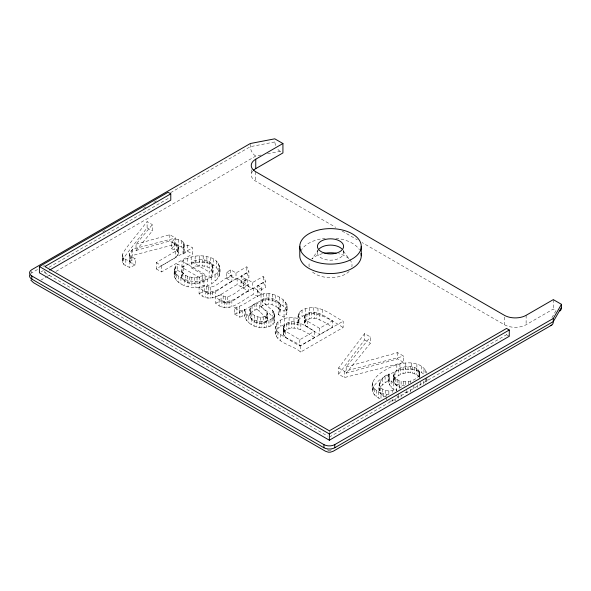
<?xml version="1.0" encoding="UTF-8"?>
<svg xmlns="http://www.w3.org/2000/svg" width="591" height="591" viewBox="0 0 591 591"><rect width="100%" height="100%" fill="white"/><g stroke="black" fill="none" stroke-linecap="round" stroke-linejoin="round"><path stroke-width="0.44" stroke-dasharray="2.96 2.22" d="M183.033 254.049L183.033 247.777L187.724 245.066L192.444 247.792L192.444 254.071L187.724 251.338L183.033 254.049L184.023 251.47L184.037 243.337L181.718 240.788L174.633 238.653L171.567 242.509L171.567 248.781L176.554 250.348L177.928 251.441L178.615 252.726L178.548 254.123L175.416 257.587L156.231 268.92L156.231 262.64L175.416 251.308L178.548 247.843L178.615 246.454L177.928 245.162L176.554 244.068L171.567 242.509M184.023 251.47L184.037 243.337M205.107 280.799C198 284.589 186.497 285.549 181.806 277.755L181.939 269.289L183.409 266.814L177.315 264.074C162.636 287.3 202.639 294.148 215.043 281.035C223.568 275.074 220.857 259.841 210.359 257.632C201.036 254.093 190.295 255.859 182.006 261.192L182.006 267.472L205.107 280.799L205.107 274.527L182.006 261.192M181.806 277.755L181.939 269.289M267.287 320.558L267.391 313.2L266.925 312.1L256.804 302.762L252.039 305.754L250.473 307.386C247.932 313.644 250.252 321.511 257.425 322.996C260.705 323.838 265.374 323.868 267.287 320.558L267.391 313.2M234.295 307.712C245.996 305.665 254.425 294.939 266.238 293.372C274.128 293.624 282.779 297.339 286.886 304.306C287.1 308.753 288.223 314.139 284.042 317.153L278.206 314.589L279.927 312.358L280.193 304.158C276.152 298.226 266.873 295.751 260.912 300.383L260.912 306.663C267.745 311.9 283.798 323.033 266.755 327.377C255.992 329.977 241.475 321.896 244.644 309.278L239.776 310.873L234.295 307.712L234.295 313.984L239.776 317.153L244.644 315.55M279.927 312.358L280.193 304.158M298.034 316.259C298.093 310.578 304.705 308.502 309.352 307.793C322.191 306.035 332.519 315.919 343.172 321.209L343.172 327.488L300.427 352.17C295.973 345.912 271.734 342.418 276.226 330.332C281.301 323.425 291.289 322.708 298.943 325.043L298.943 318.771L298.034 316.259L298.034 322.538L298.943 325.043M298.034 322.538L298.359 313.924M372.493 383.781C372.64 388.479 377.147 391.323 380.996 393.052L380.996 399.324C377.147 397.603 372.64 394.758 372.493 390.053C370.032 380.338 378.536 373.66 386.1 369.663C397.248 362.172 420.999 357.777 426.983 373.305M372.493 390.053C375.3 379.407 387.792 375.182 396.827 370.912C405.722 368.112 416.293 368.415 423.954 374.206L423.954 367.934M212.871 266.556L211.962 269.297L209.125 271.867L209.125 278.139L191.839 268.159L191.839 261.887C198.118 258.725 206.806 258.466 211.94 263.918C213.92 268.447 214.082 275.391 209.125 278.139M388.812 376.312C389.255 380.434 393.037 382.968 396.591 384.401L396.591 390.673C389.1 388.745 387.275 380.582 389.218 373.918C379.289 376.327 373.497 393.576 385.605 396.738L385.605 390.459C382.791 389.484 379.341 387.792 379.127 384.416M388.812 382.584L389.218 373.918M379.127 390.688C379.998 385.598 385.162 382.68 389.218 380.198M174.537 275.591L174.921 267.568M219.098 276.374L219.098 270.094L219.712 267.708M419.292 377.73C422.639 367.403 410.582 365.016 403.084 367.284C391.826 368.149 389.137 385.864 401.112 387.474L401.112 381.202C397.972 380.331 393.732 378.543 393.709 374.716M393.709 380.988L394.079 373.313M274.098 322.738L274.098 316.466L274.593 314.796L273.618 311.553L260.912 300.383M283.229 327.399C289.885 314.715 306.744 326.439 314.508 331.226L314.508 337.505L299.814 345.986L289.169 339.84L284.197 336.198L283.229 333.679L283.229 327.399L283.429 334.942M283.229 333.679L283.643 326.055M249.838 315.675L250.473 313.666L250.473 307.386M135.354 264.945L131.882 263.475L129.665 261.525L129.577 259.589L132.702 255.401L175.475 244.268L175.475 237.996L132.702 249.121L129.577 253.317L129.665 255.253L131.882 257.203L135.354 258.666L135.354 264.945L129.843 267.45L125.817 265.869L123.785 264.347L122.714 262.677L122.566 254.522L123.312 252.357L127.39 246.595L147.107 221.61L152.352 224.646L152.352 230.918L136.026 250.481L136.026 244.209L152.352 224.646M122.566 260.794L123.312 258.629L127.39 252.874L147.107 227.89L147.107 221.61M183.033 247.777L184.023 245.191M275.376 334.44C274.712 329.091 274.837 322.634 280.54 320.1C286.162 317.042 292.907 316.953 298.943 318.771M284.042 317.153L284.042 310.873L286.088 308.62L287.056 306.47M174.921 273.84L177.315 270.346L177.315 264.074M551.942 317.663L556.013 310.607L553.302 309.034L526.123 324.725A15.373 8.872 0 0 1 504.389 324.725L362.084 242.561M181.939 275.561L183.409 273.094L183.409 266.814M304.291 316.473C311.686 306.419 324.947 316.281 332.474 320.854L332.474 327.133L319.554 334.587L305.414 325.855L304.372 324.267L304.291 316.473L304.372 324.267M304.291 322.745C311.686 312.691 324.947 322.553 332.474 327.133M419.292 375.041C415.606 380.951 407.568 382.584 401.112 381.202M249.838 309.396C251.057 316.444 262.781 320.285 267.287 314.286M174.537 269.319C175.394 277.29 185.205 280.119 191.89 281.323C201.886 282.239 213.329 278.693 219.098 270.094M298.359 320.196C310.341 305.082 331.558 320.44 343.172 327.488M394.079 379.585C399.464 372.352 412.503 369.848 419.012 376.91L419.012 370.638M318.682 249.594L311.885 258.984A21.52 12.426 0 0 1 323.166 253.517M244.644 309.278C247.156 321.297 266.334 326.106 274.098 316.466M346.178 366.885L397.588 352.628L403.712 356.159L403.712 362.438L344.398 377.553L338.599 374.206L338.599 367.927L364.61 333.583L370.38 336.922L370.38 343.194L346.178 373.157L346.178 366.885L370.38 336.922M338.599 374.206L364.61 339.862L364.61 333.583M278.206 314.589L278.206 308.317L279.927 306.079M283.643 332.327C292.338 322.324 306.204 332.401 314.508 337.505M171.567 248.781L174.633 244.925L174.633 238.653M250.473 313.666L252.039 312.026L256.804 309.034L256.804 302.762M182.006 267.472C192.563 260.099 215.907 258.577 219.712 273.988M260.912 306.663C266.873 302.031 276.152 304.505 280.193 310.43M30.577 273.736A7.683 4.44 0 0 1 31.803 272.82L38.179 269.134M42.966 266.371L44.561 265.455M102.782 231.842L105.966 230.002M143.45 208.357L145.844 206.976M153.815 202.373L157.007 200.534M170.563 192.703L250.318 146.664L274.771 141.958L274.771 140.385M41.008 271.897L43.402 270.515M49.001 267.287L168.058 198.546L169.418 199.33M44.842 271.025L44.842 272.82L46.438 271.897M40.786 280.178L46.379 276.95M47.184 276.492L51.181 274.187M55.975 271.417L255.748 156.076L261.185 155.027M156.231 262.64L161.483 265.669L192.444 247.792M156.231 268.92L161.483 271.949L192.444 254.071M226.649 272.252L231.931 275.303L231.931 281.575L226.649 278.531L226.649 272.252L230.734 269.895L236.016 272.946L246.831 266.696L248.9 271.528L248.9 277.807L241.231 282.232L241.231 275.96L248.9 271.528M231.931 275.303C223.228 277.105 213.779 292.501 204.464 285.069L199.064 287.307L199.064 293.579C211.186 305.887 226.235 289.693 237.146 284.589L241.002 286.812L245.08 284.456L245.08 278.184L241.231 275.96M226.649 278.531L230.734 276.174L236.016 279.218L246.831 272.976L246.831 266.696M245.08 278.184L241.002 280.54L237.146 278.317C226.235 283.421 211.186 299.615 199.064 287.307M231.931 281.575C223.228 283.377 213.779 298.78 204.464 291.341L204.464 285.069M243.241 281.833L248.523 284.884L248.523 291.156L243.241 288.105L243.241 281.833L247.326 279.477L252.601 282.52L263.423 276.278L265.492 281.109L265.492 287.381L257.824 291.814L257.824 285.534L265.492 281.109M248.523 284.884C239.82 286.679 230.372 302.082 221.056 294.643L215.656 296.881L215.656 303.161C227.779 315.468 242.827 299.275 253.738 294.17L257.587 296.394L261.673 294.037L261.673 287.758L257.824 285.534M243.241 288.105L247.326 285.749L252.601 288.8L263.423 282.55L263.423 276.278M261.673 287.758L257.587 290.115L253.738 287.891C242.827 292.996 227.779 309.189 215.656 296.881M248.523 291.156C239.82 292.959 230.372 308.354 221.056 300.922L221.056 294.643M283.429 328.67L285.527 331.226L299.814 339.714L314.508 331.226M304.372 317.995L307.209 321.046L319.554 328.315L332.474 320.854M275.354 326.195C277.12 337.52 293.38 339.116 300.427 345.89L343.172 321.209M329.35 437.074L506.553 334.713L506.553 332.925M329.704 450.674L331.3 449.751M234.295 313.984C245.996 311.937 254.425 301.211 266.238 299.652C274.128 299.896 282.779 303.611 286.886 310.578L287.056 312.75M122.566 254.522L122.714 256.405L123.785 258.075L125.817 259.597L129.843 261.178L135.354 258.666M181.806 271.483C186.497 279.277 198 278.309 205.107 274.527M199.064 293.579L204.464 291.341M215.656 303.161L221.056 300.922M191.839 268.159C198.28 264.694 210.315 264.509 212.871 272.828M385.605 390.459L388.871 390.961L392.476 390.629L396.48 389.395L396.48 391.183M136.026 244.209L169.816 234.73L175.475 237.996M136.026 250.481L169.816 241.002L175.475 244.268M346.178 373.157L397.588 358.9L403.712 362.438M338.599 367.927L344.398 371.281L403.712 356.159M267.524 153.808L280.208 151.37L281.567 152.153M389.41 401.163L395.298 400.698L395.298 397.115M404.813 392.232L410.309 392.032L410.309 388.442M404.813 385.953L396.591 384.401M380.996 393.052L389.41 394.891M174.633 244.925L181.718 247.068L184.037 249.616M278.206 308.317L284.042 310.873M177.315 270.346L183.409 273.094M252.689 171.146A15.373 8.872 0 0 0 255.748 181.178L335.695 227.336M342.093 231.022L357.282 239.798M506.553 334.713L509.272 336.286M364.61 339.862L370.38 343.194M147.107 227.89L152.352 230.918M241.231 282.232L245.08 284.456M257.824 291.814L261.673 294.037M191.839 261.887L209.125 271.867M44.842 272.82L327.746 436.151M327.392 449.758L329.35 450.881M396.48 395.667L400.403 398.393M256.804 309.034L266.925 318.379L267.391 319.48M343.408 251.042L349.155 258.984A21.52 12.426 0 0 0 338.754 253.716M263.423 282.55L265.492 287.381M246.831 272.976L248.9 277.807M275.502 145.512L274.771 141.958M426.776 378.129L427.079 380.308L426.621 382.51L426.621 377.132M553.302 299.622L553.302 309.034M526.123 315.313L526.123 324.725M504.389 317.02L504.389 324.725M425.734 369.818L425.734 373.409M425.357 378.351L425.357 383.729M423.304 381.261L423.304 384.844M421.442 366.191L421.442 372.47M420.445 382.288L420.445 385.879M419.691 373.505L419.691 377.088M419.588 371.998L419.588 377.376M417.97 369.412L417.97 375.691M417.224 384.785L417.224 387.474M416.884 364.211L416.884 370.491M416.456 368.333L416.456 374.605M414.66 367.484L414.66 373.763M413.84 385.938L413.84 389.521M412.651 366.9L412.651 373.18M411.565 363.088L411.565 369.368M410.56 381.055L410.56 382.85M410.435 366.583L410.435 372.855M408.233 381.513L408.233 384.202M408.012 366.523L408.012 372.795M406.623 390.511L406.623 392.298M405.803 362.904L405.803 369.183M405.781 381.683L405.781 385.266M405.515 366.745L405.515 373.024M403.358 381.572L403.358 386.056M403.084 367.284L403.084 373.556M401.06 394.367L401.06 397.056M400.728 368.127L400.728 374.399M399.922 363.753L399.922 370.032M399.656 385.339L399.656 388.922M399.043 380.56L399.043 386.832M398.43 369.279L398.43 375.551M398.194 393.672L398.194 399.051M397.588 352.628L397.588 358.9M397.152 379.644L397.152 385.923M396.827 364.632L396.827 370.912M395.564 378.55L395.564 384.822M394.995 371.938L394.995 378.218M394.463 377.361L394.463 383.633M393.85 376.083L393.85 382.355M393.798 383.064L393.798 389.336M392.476 390.629L392.476 392.417M392.372 399.317L392.372 401.104M391.124 381.069L391.124 387.341M389.454 378.757L389.454 385.029M388.871 390.961L388.871 395.438M388.139 374.509L388.139 380.789M386.484 394.611L386.484 396.406M386.484 397.3L386.484 399.989M385.096 376.497L385.096 382.769M383.685 393.998L383.685 397.58M382.51 378.668L382.51 384.948M382.628 389.21L382.628 395.482M380.567 380.811L380.567 387.083M380.634 387.74L380.634 394.012M379.466 382.687L379.496 392.394M378.432 391.767L378.432 398.046M376.304 390.356L376.304 396.635M374.642 388.848L374.642 395.12M373.453 387.245L373.453 393.517M372.766 381.971L372.729 391.826M344.398 371.281L344.398 377.553M343.585 249.956L343.585 252.645M329.35 430.802L329.35 432.59M322.398 309.588L322.398 315.867M319.849 313.74L319.849 320.019M319.554 328.315L319.554 334.587M317.98 308.162L317.98 314.442M317.456 249.956L317.456 252.645M316.828 312.513L316.828 318.793M314.301 312.041L314.301 318.313M313.695 307.593L313.695 313.865M311.693 312.114L311.693 318.386M309.352 307.793L309.352 314.072M309.182 312.676L309.182 318.955M307.209 321.046L307.209 327.318M306.928 313.688L306.928 319.96M305.333 308.657L305.333 314.937M305.414 319.576L305.414 325.855M305.148 315.033L305.148 321.305M302.031 310.083L302.031 316.355M300.841 323.543L300.841 329.815M300.427 345.89L300.427 352.17M299.814 339.714L299.814 345.986M299.74 311.834L299.74 318.106M297.657 322.324L297.657 328.596M294.746 321.77L294.746 328.042M293.971 317.677L293.971 323.957M291.784 321.792L291.784 328.064M289.095 317.566L289.095 323.838M288.94 322.368L288.94 328.648M286.886 304.306L286.886 310.578M286.399 323.484L286.399 329.756M286.088 308.62L286.088 314.892M285.542 301.994L285.542 308.266M285.527 331.226L285.527 337.505M284.692 324.718L284.692 330.99M284.544 318.386L284.544 324.666M284.197 329.926L284.197 336.198M283.089 299.63L283.089 305.909M280.54 320.1L280.54 326.372M280.54 334.203L280.54 340.482M279.609 297.303L279.609 303.582M278.915 302.296L278.915 308.568M277.962 321.955L277.962 328.234M277.947 332.083L277.947 338.362M276.256 330.088L276.256 336.36M276.226 324.053L276.226 330.332M276.019 300.25L276.019 306.53M275.775 295.367L275.775 301.639M274.593 314.796L274.593 321.068M274.401 313.156L274.401 319.428M273.618 311.553L273.618 317.825M272.894 318.054L272.894 324.326M272.348 309.98L272.348 316.259M272.229 294.126L272.229 300.398M272.096 298.499L272.096 304.779M270.974 319.458L270.974 325.737M269.023 293.491L269.023 299.763M268.949 320.433L268.949 326.705M268.262 297.827L268.262 304.099M266.925 312.1L266.925 318.379M266.652 315.284L266.755 327.377M266.238 293.372L266.238 299.652M265.522 316.141L265.522 322.42M265.359 298.211L265.359 304.491M264.391 321.482L264.391 327.754M263.645 293.727L263.645 299.999M263.202 317.027L263.202 323.299M262.256 299.578L262.256 305.85M261.865 321.556L261.865 327.835M261.03 294.495L261.03 300.767M260.432 317.249L260.432 323.521M259.294 305.444L259.294 311.723M259.257 321.312L259.257 327.584M257.587 290.115L257.587 296.394M257.425 316.724L257.425 322.996M256.664 320.714L256.664 326.986M255.748 171.759L255.748 181.178M254.876 303.87L254.876 310.149M254.381 315.372L254.381 321.644M254.086 319.768L254.086 326.04M253.738 287.891L253.738 294.17M252.601 282.52L252.601 288.8M252.039 305.754L252.039 312.026M251.847 313.525L251.847 319.797M251.522 318.468L251.522 324.74M251.249 169.765L251.249 174.899M250.318 144.307L250.318 146.664A7.683 4.44 60 0 0 255.748 156.076M250.318 311.487L250.318 317.766M248.789 316.591L248.789 322.871M247.326 279.477L247.326 285.749M246.757 314.538L246.757 320.81M245.391 312.144L245.391 318.423M242.214 310.238L242.214 316.517M241.002 280.54L241.002 286.812M239.776 310.873L239.776 317.153M239.34 306.33L239.34 312.602M237.146 278.317L237.146 284.589M236.939 307.135L236.939 313.415M236.016 272.946L236.016 279.218M231.857 300.346L231.857 306.618M230.734 269.895L230.734 276.174M229.086 301.388L229.086 307.66M227.247 296.845L227.247 303.117M226.885 301.654L226.885 307.926M225.326 296.911L225.326 303.183M224.491 301.476L224.491 307.756M223.154 296.091L223.154 302.37M221.92 300.775L221.92 307.054M219.438 265.374L219.438 271.646M219.158 299.445L219.158 305.717M218.33 263.172L218.33 269.444M217.54 272.451L217.54 278.723M216.38 261.111L216.38 267.383M215.264 290.765L215.264 297.044M215.043 274.763L215.043 281.035M213.587 259.19L213.587 265.462M212.627 265.189L212.657 274.217M212.494 291.806L212.494 298.086M211.94 263.918L211.962 275.569M211.608 277.039L211.608 283.311M210.655 287.263L210.655 293.535M210.359 257.632L210.359 263.904M210.293 292.072L210.293 298.344M209.214 261.65L209.214 267.922M208.734 287.329L208.734 293.609M207.788 278.952L207.788 285.224M207.899 291.902L207.899 298.174M207.123 260.661L207.123 266.933M206.887 256.546L206.887 262.818M206.562 286.517L206.562 292.789M205.328 291.2L205.328 297.472M204.833 259.996L204.833 266.268M203.902 280.333L203.902 286.613M203.171 255.925L203.171 262.197M202.565 289.863L202.565 296.143M202.41 275.746L202.41 282.025M202.351 259.656L202.351 265.928M199.935 281.19L199.935 287.462M199.677 259.641L199.677 265.92M199.728 276.625L199.728 282.904M199.211 255.77L199.211 262.049M197.062 277.172L197.062 283.444M195.924 260.299L195.924 266.571M195.887 281.515L195.887 287.787M195.163 256.125L195.163 262.397M194.402 277.371L194.402 283.65M191.839 277.26L191.89 287.595M191.174 257.004L191.174 263.283M189.452 276.861L189.452 283.141M188.064 280.622L188.064 286.894M187.724 245.066L187.724 251.338M187.244 258.422L187.244 264.694M187.244 276.174L187.244 282.454M185.219 275.199L185.219 281.479M184.414 279.417L184.414 285.689M183.38 260.365L183.38 266.644M183.217 241.955L183.217 248.235M182.922 273.434L182.922 279.713M181.718 240.788L181.718 247.068M180.927 277.711L180.927 283.983M178.622 239.488L178.622 245.767M178.615 246.454L178.615 252.726M178.548 247.843L178.548 254.123M178.519 276.123L178.519 282.402M177.928 245.162L177.928 251.441M177.692 249.239L177.692 255.519M176.672 274.49L176.672 280.769M176.554 244.068L176.554 250.348M175.852 265.817L175.852 272.089M175.416 251.308L175.416 257.587M175.394 272.813L175.394 279.085M174.692 271.077L174.692 277.349M174.345 243.123L174.345 249.402M169.816 234.73L169.816 241.002M161.483 265.669L161.483 271.949M132.702 249.121L132.702 255.401M131.882 250.133L131.882 256.405M131.882 257.203L131.882 263.475M130.456 256.213L130.456 262.485M129.843 261.178L129.843 267.45M129.665 255.253L129.665 261.525M129.577 253.317L129.577 259.589M125.817 259.597L125.817 265.869M123.785 258.075L123.785 264.347M122.714 256.405L122.714 262.677M31.803 271.254L31.803 272.82M280.208 151.37A7.683 4.44 60 0 1 277.489 148.962M349.155 271.409A21.52 12.426 0 0 1 311.885 271.409M309.189 266.814A21.52 12.426 0 0 1 309.736 261.983M349.82 259.7A21.52 12.426 0 0 1 351.859 266.814M300.826 251.19A30.739 17.752 0 0 1 325.176 238.306M335.865 238.306A30.739 17.752 0 0 1 359.417 249.712M343.386 251.33A13.068 7.543 0 0 1 330.524 260.188A13.068 7.543 0 0 1 317.655 251.33"/><path stroke-width="0.89" d="M282.926 143.524L274.771 138.819L250.318 143.524L31.803 269.681A7.683 4.44 0 0 0 31.803 275.96L323.912 444.609A7.683 4.44 0 0 0 334.779 444.609L553.302 318.446L561.45 304.328L553.302 299.622L526.123 315.313A15.373 8.872 0 0 1 504.389 315.313L255.748 171.759A15.373 8.872 0 0 1 255.748 159.208L282.926 143.524L282.926 152.936L255.748 168.627A15.373 8.872 0 0 0 253.31 170.459M561.45 304.328L561.45 307.468L553.302 321.585A7.683 4.44 60 0 1 550.583 325.449M170.777 193.841L44.842 266.541L329.35 430.802L506.553 328.441L509.272 330.007L509.272 336.286L329.35 440.214L39.412 272.82L39.412 266.541L168.058 192.267L170.777 193.841L170.777 200.113L49.629 270.057M329.35 440.214L329.35 433.942L509.272 330.007M29.809 274.808A7.683 4.44 0 0 0 31.803 279.092L323.912 447.742A7.683 4.44 0 0 0 334.779 447.742L553.302 321.585L553.302 318.446M551.706 325.102L333.294 451.206L330.428 452.174L328.271 452.174L325.405 451.206L33.495 282.675L30.813 280.104M39.412 266.541L329.35 433.942M361.264 246.366A30.739 17.752 0 0 1 315.151 261.739A30.739 17.752 0 0 1 315.151 231A30.739 17.752 0 0 1 361.264 246.366L361.264 255.785M334.779 444.609L334.779 447.742M323.912 444.609L323.912 447.742M299.777 246.366L299.777 255.785A30.739 17.752 0 0 0 332.534 273.493A30.739 17.752 0 0 0 361.005 253.465M255.748 159.208L255.748 168.627M31.803 275.96L31.803 279.092M561.45 307.468A7.683 4.44 60 0 1 559.862 310.984M324.954 253.192A21.52 12.426 0 0 1 336.094 253.192M319.206 248.87A13.068 7.543 0 0 1 341.834 248.87M323.986 252.904A13.068 7.543 0 0 0 343.585 246.366A13.068 7.543 0 0 0 323.986 239.835A13.068 7.543 0 0 0 323.986 252.904"/></g></svg>
